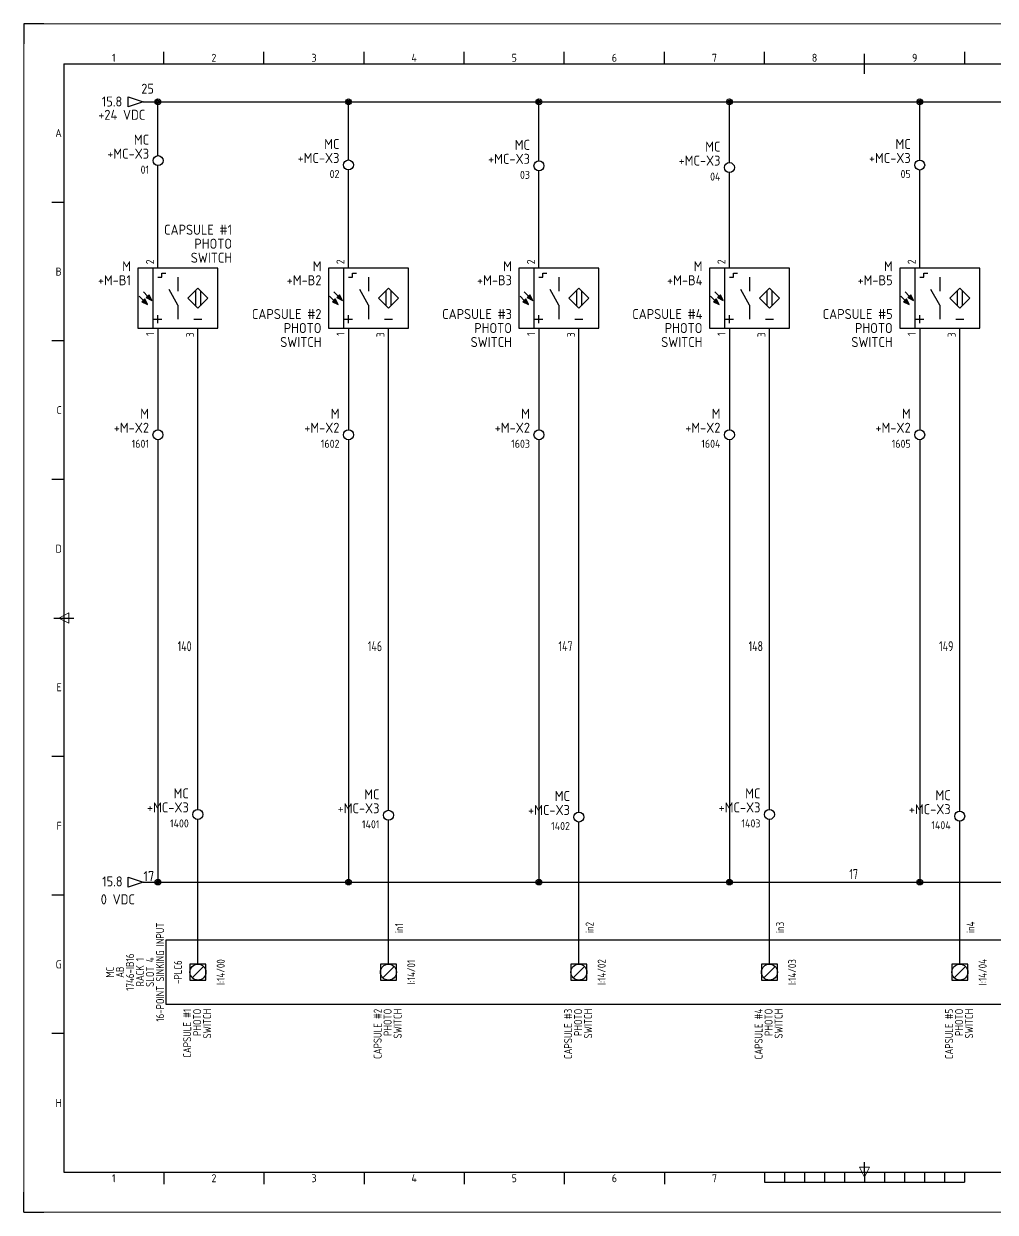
# Model space of a CAD drawing. Header units: millimetres. Extents: x 0 to 841, y 0 to 594.
# Drawn here: x 0 to 486, y 0 to 594 of the extents above; entities that cross this region are included whole.
import ezdxf
from ezdxf.enums import TextEntityAlignment as Align

# ---------------------------------------------------------------- set-up
doc = ezdxf.new("R2010")
doc.units = ezdxf.units.MM
doc.header["$LTSCALE"] = 12
for name, color, linetype in [('AE_BOR', 1, 'Continuous'), ('BLU_1.0mm^2', 5, 'Continuous'), ('DESC', 150, 'Continuous'), ('GRN_1.0mm^2', 3, 'Continuous'), ('GRN_2.5mm^2', 3, 'Continuous'), ('GRY_0.5mm^2', 9, 'Continuous'), ('LOC', 8, 'Continuous'), ('MISC', 7, 'Continuous'), ('SYMS', 7, 'Continuous'), ('TAGS', 150, 'Continuous'), ('TERMS', 123, 'Continuous'), ('WIRENO', 72, 'Continuous'), ('WIREREF_DEST', 52, 'Continuous'), ('XREF', 7, 'Continuous')]:
    doc.layers.add(name, color=color, linetype=linetype)
doc.styles.add('WD_IEC', font='isocp2.shx', dxfattribs={"width": 0.9, "height": 4, "bigfont": 'gbcbig.shx'})

# ---------------------------------------------------------------- blocks, each defined once
blk = doc.blocks.new('gb_a1')
for p, q in [((20, 574), (20, 20)), ((20, 574), (821, 574)), ((20, 20), (821, 20))]:
    blk.add_line(p, q)
at = {"layer": 'AE_BOR', "lineweight": 30}
for p, q in [((10, 594), (0, 594)), ((0, 594), (0, 584)), ((0, 0), (0, 10)), ((0, 0), (10, 0))]:
    blk.add_line(p, q, dxfattribs=at)
at = {"layer": 'AE_BOR', "color": 1, "lineweight": 15}
for p, q in [((0, 594), (841, 594)), ((0, 0), (0, 594)), ((17.5, 297), (22.5, 299.5)), ((22.5, 294.5), (17.5, 297)), ((22.5, 299.5), (22.5, 294.5)), ((420.5, 17.5), (418, 22.5)), ((418, 22.5), (423, 22.5)), ((423, 22.5), (420.5, 17.5)), ((841, 0), (0, 0))]:
    blk.add_line(p, q, dxfattribs=at)
at = {"layer": 'AE_BOR'}
for p, q in [((70.0625, 574), (70.0625, 580)), ((120.125, 574), (120.125, 580)), ((170.1875, 574), (170.1875, 580)), ((220.25, 574), (220.25, 580)), ((270.3125, 574), (270.3125, 580)), ((320.375, 574), (320.375, 580)), ((370.4375, 574), (370.4375, 580)), ((470.5625, 574), (470.5625, 580)), ((20, 504.75), (14, 504.75)), ((20, 435.5), (14, 435.5)), ((20, 366.25), (14, 366.25)), ((20, 227.75), (14, 227.75)), ((20, 158.5), (14, 158.5)), ((20, 89.25), (14, 89.25)), ((70.0625, 20), (70.0625, 14)), ((120.125, 20), (120.125, 14)), ((170.1875, 20), (170.1875, 14)), ((220.25, 20), (220.25, 14)), ((270.3125, 20), (270.3125, 14)), ((320.375, 20), (320.375, 14))]:
    blk.add_line(p, q, dxfattribs=at)
at = {"layer": 'AE_BOR', "color": 2, "lineweight": 30}
for p, q in [((420.5, 574), (420.5, 579)), ((420.5, 569), (420.5, 574)), ((15, 297), (25, 297)), ((420.5, 20), (420.5, 25)), ((370.5, 20), (370.5, 15)), ((380.5, 20), (380.5, 15)), ((390.5, 20), (390.5, 15)), ((400.5, 20), (400.5, 15)), ((410.5, 20), (410.5, 15)), ((420.5, 20), (420.5, 15)), ((430.5, 20), (430.5, 15)), ((440.5, 20), (440.5, 15)), ((450.5, 20), (450.5, 15)), ((460.5, 20), (460.5, 15)), ((470.5, 20), (470.5, 15)), ((370.5, 15), (470.5, 15))]:
    blk.add_line(p, q, dxfattribs=at)
at = {"layer": 'AE_BOR', "style": 'WD_IEC'}
for s, p in [('1', (45.03125, 575)), ('2', (95.09375, 575)), ('3', (145.15625, 575)), ('4', (195.21875, 575)), ('5', (245.28125, 575)), ('6', (295.34375, 575)), ('7', (345.40625, 575)), ('8', (395.46875, 575)), ('9', (445.53125, 575)), ('1', (45.03125, 15)), ('2', (95.09375, 15)), ('3', (145.15625, 15)), ('4', (195.21875, 15)), ('5', (245.28125, 15)), ('6', (295.34375, 15)), ('7', (345.40625, 15))]:
    blk.add_text(s, height=4, dxfattribs=at).set_placement(p, align=Align.CENTER)
for s, p in [('A', (19, 539.375)), ('B', (19, 470.125)), ('C', (19, 400.875)), ('D', (19, 331.625)), ('E', (19, 262.375)), ('F', (19, 193.125)), ('G', (19, 123.875)), ('H', (19, 54.625))]:
    blk.add_text(s, height=4, dxfattribs=at).set_placement(p, align=Align.MIDDLE_RIGHT)
blk = doc.blocks.new('PLCIO_3881')
at = {"layer": 'SYMS'}
for p, q in [((-16, 16), (-16, -16)), ((678.75, 16), (-16, 16)), ((678.75, 3.59), (678.75, 16)), ((-4, 4), (-4, -4)), ((4, 4), (-4, 4)), ((-4, 4), (-4, -4)), ((4, 4), (-4, 4)), ((-2.83, -2.83), (2.83, 2.83)), ((4, -4), (4, 4)), ((4, -4), (4, 4)), ((91.25, 4), (91.25, -4)), ((99.25, 4), (91.25, 4)), ((91.25, 4), (91.25, -4)), ((99.25, 4), (91.25, 4)), ((92.42, -2.83), (98.08, 2.83)), ((99.25, -4), (99.25, 4)), ((99.25, -4), (99.25, 4)), ((186.5, 4), (186.5, -4)), ((194.5, 4), (186.5, 4)), ((186.5, 4), (186.5, -4)), ((194.5, 4), (186.5, 4)), ((187.67, -2.83), (193.33, 2.83)), ((194.5, -4), (194.5, 4)), ((194.5, -4), (194.5, 4)), ((281.75, 4), (281.75, -4)), ((289.75, 4), (281.75, 4)), ((281.75, 4), (281.75, -4)), ((289.75, 4), (281.75, 4)), ((282.92, -2.83), (288.58, 2.83)), ((289.75, -4), (289.75, 4)), ((289.75, -4), (289.75, 4)), ((377, 4), (377, -4)), ((385, 4), (377, 4)), ((377, 4), (377, -4)), ((385, 4), (377, 4)), ((378.17, -2.83), (383.83, 2.83)), ((385, -4), (385, 4)), ((385, -4), (385, 4)), ((472.25, 4), (472.25, -4)), ((480.25, 4), (472.25, 4)), ((472.25, 4), (472.25, -4)), ((480.25, 4), (472.25, 4)), ((473.42, -2.83), (479.08, 2.83)), ((480.25, -4), (480.25, 4)), ((480.25, -4), (480.25, 4)), ((567.5, 4), (567.5, -4)), ((575.5, 4), (567.5, 4)), ((567.5, 4), (567.5, -4)), ((575.5, 4), (567.5, 4)), ((568.67, -2.83), (574.33, 2.83)), ((575.5, -4), (575.5, 4)), ((575.5, -4), (575.5, 4)), ((662.75, 4), (662.75, -4)), ((670.75, 4), (662.75, 4)), ((662.75, 4), (662.75, -4)), ((670.75, 4), (662.75, 4)), ((663.92, -2.83), (669.58, 2.83)), ((670.75, -4), (670.75, 4)), ((670.75, -4), (670.75, 4)), ((677.05, 1.89), (678.75, 3.59)), ((680.45, -1.5), (677.05, 1.89)), ((-4, -4), (4, -4)), ((-4, -4), (4, -4)), ((91.25, -4), (99.25, -4)), ((91.25, -4), (99.25, -4)), ((186.5, -4), (194.5, -4)), ((186.5, -4), (194.5, -4)), ((281.75, -4), (289.75, -4)), ((281.75, -4), (289.75, -4)), ((377, -4), (385, -4)), ((377, -4), (385, -4)), ((472.25, -4), (480.25, -4)), ((472.25, -4), (480.25, -4)), ((567.5, -4), (575.5, -4)), ((567.5, -4), (575.5, -4)), ((662.75, -4), (670.75, -4)), ((662.75, -4), (670.75, -4)), ((678.75, -3.2), (680.45, -1.5)), ((678.75, -16), (678.75, -3.2)), ((-16, -16), (678.75, -16))]:
    blk.add_line(p, q, dxfattribs=at)
for centre in [(0, 0), (95.25, 0), (190.5, 0), (285.75, 0), (381, 0), (476.25, 0), (571.5, 0), (666.75, 0)]:
    blk.add_circle(centre, 4, dxfattribs=at)
at = {"layer": 'SYMS', "style": 'WD_IEC', "width": 0.9}
for tag, p in [('TERMDESC01', (1.08, 6)), ('TERMDESC02', (96.33, 6)), ('TERMDESC03', (191.58, 6)), ('TERMDESC04', (286.83, 6)), ('TERMDESC05', (382.08, 6)), ('TERMDESC06', (477.33, 6)), ('TERMDESC07', (572.58, 6)), ('TERMDESC08', (667.83, 6))]:
    blk.add_attdef(tag, text='', height=4, rotation=90, dxfattribs=at).set_placement(p, align=Align.TOP_LEFT)
at = {"layer": 'SYMS', "style": 'WD_IEC'}
for tag, width, p in [('TERM01', 0.9, (-6, 0)), ('TERM01', 0.9, (-5, 0)), ('TERM02', 0.9, (89.25, 0)), ('TERM03', 0.9, (184.5, 0)), ('TERM04', 0.9, (279.75, 0)), ('TERM05', 0.9, (375, 0)), ('TERM06', 0.9, (470.25, 0)), ('TERM07', 0.9, (565.5, 0)), ('TERM08', 0.9, (660.75, 0)), ('INST', 0.8, (-47, 0)), ('LOC', 0.8, (-42, 0)), ('MFG', 0.8, (-37, 0)), ('CAT', 0.8, (-32, 0)), ('LINE1', 0.9, (-27, 0)), ('LINE2', 0.9, (-22, 0)), ('DESC', 0.9, (-16.95, 0)), ('TAG', 0.8, (-10.29, 0))]:
    blk.add_attdef(tag, text='', height=4, rotation=90, dxfattribs=dict(at, width=width)).set_placement(p, align=Align.CENTER)
at = {"layer": 'SYMS', "style": 'WD_IEC', "width": 0.8}
for tag, p in [('TAGA01', (6, 0)), ('TAGA02', (101.25, 0)), ('TAGA03', (196.5, 0)), ('TAGA04', (291.75, 0)), ('TAGA05', (387, 0)), ('TAGA06', (482.25, 0)), ('TAGA07', (577.5, 0)), ('TAGA08', (672.75, 0))]:
    blk.add_attdef(tag, text='', height=4, rotation=90, dxfattribs=at).set_placement(p, align=Align.TOP_CENTER)
at = {"layer": 'SYMS', "style": 'WD_IEC', "width": 0.9, "flags": 1}
for tag, p in [('X2TERM01', (0, 4)), ('X2TERM02', (95.25, 4)), ('X2TERM03', (190.5, 4)), ('X2TERM04', (285.75, 4)), ('X2TERM05', (381, 4)), ('X2TERM06', (476.25, 4)), ('X2TERM07', (571.5, 4)), ('X2TERM08', (666.75, 4))]:
    blk.add_attdef(tag, text='', height=0.64, rotation=90, dxfattribs=at).set_placement(p, align=Align.RIGHT)
at = {"layer": 'SYMS', "linetype": 'Continuous', "style": 'WD_IEC', "width": 0.9, "flags": 9}
blk.add_attdef('ASSYCODE', text='', height=0.64, rotation=90, dxfattribs=at).set_placement((-34.28, -7.36), align=Align.CENTER)
at = {"layer": 'SYMS', "style": 'WD_IEC', "width": 0.9}
for tag, p in [('DESCA01', (-3, -37)), ('DESCB01', (2, -37)), ('DESCC01', (7, -37)), ('DESCD01', (12, -37)), ('DESCE01', (17, -37)), ('DESCA02', (92.25, -37)), ('DESCB02', (97.25, -37)), ('DESCC02', (102.25, -37)), ('DESCD02', (107.25, -37)), ('DESCE02', (112.25, -37)), ('DESCA03', (187.5, -37)), ('DESCB03', (192.5, -37)), ('DESCC03', (197.5, -37)), ('DESCD03', (202.5, -37)), ('DESCE03', (207.5, -37)), ('DESCA04', (282.75, -37)), ('DESCB04', (287.75, -37)), ('DESCC04', (292.75, -37)), ('DESCD04', (297.75, -37)), ('DESCE04', (302.75, -37)), ('DESCA05', (378, -37)), ('DESCB05', (383, -37)), ('DESCC05', (388, -37)), ('DESCD05', (393, -37)), ('DESCE05', (398, -37)), ('DESCA06', (473.25, -37)), ('DESCB06', (478.25, -37)), ('DESCC06', (483.25, -37)), ('DESCD06', (488.25, -37)), ('DESCE06', (493.25, -37)), ('DESCA07', (568.5, -37)), ('DESCB07', (573.5, -37)), ('DESCC07', (578.5, -37)), ('DESCD07', (583.5, -37)), ('DESCE07', (588.5, -37)), ('DESCA08', (663.75, -37)), ('DESCB08', (668.75, -37)), ('DESCC08', (673.75, -37)), ('DESCD08', (678.75, -37)), ('DESCE08', (683.75, -37))]:
    blk.add_attdef(tag, text='', height=4, rotation=90, dxfattribs=at).set_placement(p, align=Align.RIGHT)
blk = doc.blocks.new('HA1D3')
blk.add_lwpolyline([(0, 0), (-3.75, -1.25), (-3.75, 1.25)], close=True)
at = {"style": 'WD_IEC'}
for tag, p, height, flags in [('WIRENO', (1.25, 1), 2.5, 8), ('X1TERM01', (0, 0), 0.32, 1)]:
    blk.add_attdef(tag, p, '', height=height, dxfattribs=dict(at, flags=flags))
blk.add_attdef('XREF', text='', height=2.5, dxfattribs=at).set_placement((-5, 0), align=Align.MIDDLE_RIGHT)
at = {"style": 'WD_IEC', "flags": 1}
blk.add_attdef('SIGCODE', text='', height=1, dxfattribs=at).set_placement((-2.5, 1.8), align=Align.RIGHT)
at = {"style": 'WD_IEC'}
blk.add_attdef('DESC1', text='', height=2.5, dxfattribs=at).set_placement((1.25, -1), align=Align.TOP_LEFT)
blk = doc.blocks.new('VT0002')
blk.add_circle((0, 0), 1.25)
at = {"style": 'WD_IEC'}
for tag, p in [('INST', (-2.25, 7.5)), ('LOC', (-2.25, 4))]:
    blk.add_attdef(tag, text='', height=2.5, dxfattribs=at).set_placement(p, align=Align.RIGHT)
at = {"style": 'WD_IEC', "flags": 1}
for tag, p, height in [('ASSYCODE', (2.75, 10.75), 1), ('CATDESC', (2.75, 9.25), 1), ('MFG', (2.75, 7.25), 1.5), ('CAT', (2.75, 4.75), 1.5), ('X4TERM01', (-1.25, 0), 0.32), ('X4PIN01', (-1.25, 1), 0.4), ('X4TERMDESC01', (-1.25, 0.5), 0.4), ('X2TERM01', (0, 1.25), 0.32), ('X2PIN01', (0, 2.25), 0.4), ('X2TERMDESC01', (0, 1.75), 0.4), ('X8PIN01', (0, -0.25), 0.4), ('X1TERM01', (1.25, 0), 0.32), ('X1PIN01', (1.25, 1), 0.4), ('X1TERMDESC01', (1.25, 0.5), 0.4), ('X8TERM01', (0, -1.25), 0.32), ('X8TERMDESC01', (0, -0.75), 0.4), ('STRIPSEQ', (0, -3), 0.4), ('LINKTERM', (0, -2), 0.4)]:
    blk.add_attdef(tag, p, '', height=height, dxfattribs=at)
at = {"style": 'WD_IEC', "flags": 8}
for tag, height, p in [('TAGSTRIP', 2.5, (-2.25, 0.5)), ('TERM01', 2, (-2.25, -3.25))]:
    blk.add_attdef(tag, text='', height=height, dxfattribs=at).set_placement(p, align=Align.RIGHT)
blk = doc.blocks.new('VPX11PE3R')
for p, q in [((-1.25, 7.5), (-1.25, -7.5)), ((1, 5.25), (1, 6.25)), ((1, 6.25), (2, 6.25)), ((0, 5.25), (1, 5.25)), ((5, 5.25), (5, 1.75)), ((-3.66, -0.53), (-4.72, 0.53)), ((-2.59, 0.53), (-3.66, 1.59)), ((-2.24, 0.88), (-2.95, 0.18)), ((-2.95, 0.18), (-1.53, -0.53)), ((-1.53, -0.53), (-2.24, 0.88)), ((5, -1.75), (2.81, 2.19)), ((9.38, 1.87), (9.38, -1.88)), ((10.62, 1.87), (10.62, -1.88)), ((-3.3, -0.18), (-4.01, -0.88)), ((-4.01, -0.88), (-2.59, -1.59)), ((-2.59, -1.59), (-3.3, -0.18)), ((5, -1.75), (5, -5.25)), ((-1, -5.25), (1, -5.25)), ((0, -6.25), (0, -4.25)), ((9, -5.25), (11, -5.25))]:
    blk.add_line(p, q)
for points in [[(-5, -7.5), (15, -7.5), (15, 7.5), (-5, 7.5)], [(10, 2.5), (12.5, 0), (10, -2.5), (7.5, 0)]]:
    blk.add_lwpolyline(points, close=True)
for points in [[(-2.24, 0.88), (-2.95, 0.18), (-1.53, -0.53)], [(-3.3, -0.18), (-4.01, -0.88), (-2.59, -1.59)]]:
    blk.add_solid(points)
at = {"style": 'WD_IEC'}
blk.add_attdef('TERM02', (-1, 8.5), '', height=2, rotation=90, dxfattribs=at)
for tag, p in [('INST', (-6.75, 10.25)), ('LOC', (-6.75, 6.75)), ('TAG1', (-6.75, 3.25)), ('DESC1', (-6.75, -5.2)), ('DESC2', (-6.75, -8.7)), ('DESC3', (-6.75, -12.2))]:
    blk.add_attdef(tag, text='', height=2.5, dxfattribs=at).set_placement(p, align=Align.RIGHT)
at = {"style": 'WD_IEC', "flags": 1}
for tag, p, height in [('X2TERM02', (0, 7.5), 0.32), ('MFG', (17.75, 6.5), 1.5), ('CAT', (17.75, 4), 1.5), ('ASSYCODE', (16, -4), 1), ('FAMILY', (16, -5.5), 1), ('X8TERM01', (0, -7.5), 0.32), ('X8TERM03', (10, -7.5), 0.32), ('CATDESC', (16, -7), 1)]:
    blk.add_attdef(tag, p, '', height=height, dxfattribs=at)
at = {"lineweight": 15, "style": 'WD_IEC'}
blk.add_attdef('XREF', text='', height=2.5, dxfattribs=at).set_placement((-6.75, -1.35), align=Align.RIGHT)
at = {"style": 'WD_IEC'}
for tag, p in [('TERM01', (-1, -8.5)), ('TERM03', (9, -8.5))]:
    blk.add_attdef(tag, text='', height=2, rotation=90, dxfattribs=at).set_placement(p, align=Align.RIGHT)
blk = doc.blocks.new('WD_WNH')
at = {"linetype": 'Continuous', "style": 'WD_IEC', "width": 0.8}
blk.add_attdef('WIRENO', text='', height=2.5, dxfattribs=at).set_placement((0, 0.75), align=Align.CENTER)
at = {"style": 'WD_IEC', "flags": 1}
for tag, p in [('W08USER', (0, 0.375)), ('W04USER', (0, 0.875)), ('W05USER', (0, 0.75)), ('W09USER', (0, 0.25)), ('W03USER', (0, 1)), ('W06USER', (0, 0.625)), ('W07USER', (0, 0.5)), ('W02USER', (0, 1.125)), ('W01USER', (0, 1.25)), ('W10USER', (0, 0.125))]:
    blk.add_attdef(tag, text='', height=0.08, dxfattribs=at).set_placement(p, align=Align.CENTER)
blk = doc.blocks.new('WD_WNV')
at = {"linetype": 'Continuous', "style": 'WD_IEC', "width": 0.8}
blk.add_attdef('WIRENO', text='', height=2.5, dxfattribs=at).set_placement((-1.6, 0), align=Align.MIDDLE_RIGHT)
at = {"style": 'WD_IEC', "flags": 1}
for tag, p in [('W08USER', (-1, 0.375)), ('W04USER', (-1, 0.875)), ('W05USER', (-1, 0.75)), ('W09USER', (-1, 0.25)), ('W03USER', (-1, 1)), ('W06USER', (-1, 0.625)), ('W07USER', (-1, 0.5)), ('W02USER', (-1, 1.125)), ('W01USER', (-1, 1.25)), ('W10USER', (-1, 0.125))]:
    blk.add_attdef(tag, text='', height=0.08, dxfattribs=at).set_placement(p, align=Align.CENTER)
blk = doc.blocks.new('wddot')
for radius in [0.72, 0.449, 0.223]:
    blk.add_circle((0, 0), radius)

msp = doc.modelspace()

# ---------------------------------------------------------------- linework, layer by layer
at = {"layer": 'BLU_1.0mm^2'}
for p, q in [((59.66, 555), (352.89, 555)), ((87.12, 201.33), (87.12, 441.82)), ((182.38, 200.9), (182.38, 441.82)), ((277.62, 200.03), (277.62, 441.82)), ((372.88, 201.33), (372.89, 441.82)), ((468.12, 200.44), (468.02, 441.82))]:
    msp.add_line(p, q, dxfattribs=at)
at = {"layer": 'BLU_1.0mm^2', "ltscale": 4}
for p, q in [((67.12, 528.08), (67.12, 555)), ((162.38, 525.92), (162.38, 555)), ((257.63, 525.48), (257.63, 555)), ((352.89, 555), (772.23, 555)), ((352.89, 524.62), (352.89, 555)), ((448.02, 525.9), (448.04, 555)), ((67.12, 471.82), (67.12, 523.08)), ((162.38, 471.82), (162.38, 520.92)), ((257.63, 471.82), (257.63, 520.48)), ((352.89, 471.82), (352.89, 519.62)), ((448.02, 471.82), (448.04, 520.9)), ((67.12, 441.82), (67.12, 391.09)), ((162.38, 441.82), (162.38, 391.09)), ((257.63, 441.82), (257.63, 391.09)), ((352.89, 441.82), (352.89, 391.09)), ((448.02, 441.82), (448.02, 391.09))]:
    msp.add_line(p, q, dxfattribs=at)
at = {"layer": 'GRN_1.0mm^2', "ltscale": 4}
for p, q in [((67.12, 386.09), (67.12, 165)), ((162.38, 386.09), (162.38, 165)), ((257.63, 386.09), (257.63, 165)), ((352.89, 386.09), (352.89, 165)), ((448.02, 386.09), (448.02, 165))]:
    msp.add_line(p, q, dxfattribs=at)
at = {"layer": 'GRN_2.5mm^2', "ltscale": 4}
msp.add_line((59.66, 165), (751.34, 165), dxfattribs=at)
at = {"layer": 'GRY_0.5mm^2'}
for p, q in [((87.12, 124), (87.12, 196.33)), ((372.88, 124), (372.89, 196.33)), ((182.38, 124), (182.38, 195.9)), ((277.62, 124), (277.62, 195.03)), ((468.12, 124), (468.02, 195.44))]:
    msp.add_line(p, q, dxfattribs=at)

# ---------------------------------------------------------------- block references
msp.add_blockref('gb_a1', (0, 0))
at = {"layer": 'SYMS', "ltscale": 4}
ref = msp.add_blockref('HA1D3', (59.66, 555), dxfattribs=dict(at, xscale=2, yscale=2, zscale=2))
ref.add_attrib('WIRENO', '25', (58.75, 559.03), dxfattribs={"layer": 'WIREREF_DEST', "height": 5, "style": 'WD_IEC', "flags": 8})
ref.add_attrib('DESC1', '+24 VDC', dxfattribs={"layer": 'DESC', "height": 5, "style": 'WD_IEC'}).set_placement((37.25, 551), align=Align.TOP_LEFT)
ref.add_attrib('XREF', '15.8', dxfattribs={"layer": 'XREF', "height": 5, "style": 'WD_IEC'}).set_placement((49.26, 555.14), align=Align.MIDDLE_RIGHT)
at = {"layer": 'SYMS', "xscale": 2, "yscale": 2, "zscale": 2}
for p in [(67.12, 555), (162.38, 555), (257.63, 555), (352.89, 555), (448.04, 555), (448.04, 555), (67.12, 165), (162.38, 165), (257.63, 165), (352.89, 165), (448.02, 165)]:
    msp.add_blockref('wddot', p, dxfattribs=at)
at = {"layer": 'SYMS'}
ref = msp.add_blockref('VT0002', (67.18, 525.58), dxfattribs=dict(at, xscale=2, yscale=2, zscale=2))
ref.add_attrib('TAGSTRIP', '+MC-X3', dxfattribs={"layer": 'TAGS', "height": 5, "style": 'WD_IEC', "flags": 8}).set_placement((62.68, 526.58), align=Align.RIGHT)
ref.add_attrib('LOC', 'MC', dxfattribs={"layer": 'LOC', "height": 5, "style": 'WD_IEC'}).set_placement((62.68, 533.58), align=Align.RIGHT)
ref.add_attrib('TERM01', '01', dxfattribs={"layer": 'TERMS', "height": 4, "style": 'WD_IEC', "flags": 8}).set_placement((62.68, 519.08), align=Align.RIGHT)
ref = msp.add_blockref('VT0002', (162.36, 523.42), dxfattribs=dict(at, xscale=2, yscale=2, zscale=2))
ref.add_attrib('TAGSTRIP', '+MC-X3', dxfattribs={"layer": 'TAGS', "height": 5, "style": 'WD_IEC', "flags": 8}).set_placement((157.86, 524.42), align=Align.RIGHT)
ref.add_attrib('LOC', 'MC', dxfattribs={"layer": 'LOC', "height": 5, "style": 'WD_IEC'}).set_placement((157.86, 531.42), align=Align.RIGHT)
ref.add_attrib('TERM01', '02', dxfattribs={"layer": 'TERMS', "height": 4, "style": 'WD_IEC', "flags": 8}).set_placement((157.86, 516.92), align=Align.RIGHT)
ref = msp.add_blockref('VT0002', (257.63, 522.98), dxfattribs=dict(at, xscale=2, yscale=2, zscale=2))
ref.add_attrib('TAGSTRIP', '+MC-X3', dxfattribs={"layer": 'TAGS', "height": 5, "style": 'WD_IEC', "flags": 8}).set_placement((253.13, 523.98), align=Align.RIGHT)
ref.add_attrib('LOC', 'MC', dxfattribs={"layer": 'LOC', "height": 5, "style": 'WD_IEC'}).set_placement((253.13, 530.98), align=Align.RIGHT)
ref.add_attrib('TERM01', '03', dxfattribs={"layer": 'TERMS', "height": 4, "style": 'WD_IEC', "flags": 8}).set_placement((253.13, 516.48), align=Align.RIGHT)
ref = msp.add_blockref('VT0002', (352.89, 522.12), dxfattribs=dict(at, xscale=2, yscale=2, zscale=2))
ref.add_attrib('TAGSTRIP', '+MC-X3', dxfattribs={"layer": 'TAGS', "height": 5, "style": 'WD_IEC', "flags": 8}).set_placement((348.39, 523.12), align=Align.RIGHT)
ref.add_attrib('LOC', 'MC', dxfattribs={"layer": 'LOC', "height": 5, "style": 'WD_IEC'}).set_placement((348.39, 530.12), align=Align.RIGHT)
ref.add_attrib('TERM01', '04', dxfattribs={"layer": 'TERMS', "height": 4, "style": 'WD_IEC', "flags": 8}).set_placement((348.39, 515.62), align=Align.RIGHT)
ref = msp.add_blockref('VT0002', (448.04, 523.4), dxfattribs=dict(at, xscale=2, yscale=2, zscale=2))
ref.add_attrib('TAGSTRIP', '+MC-X3', dxfattribs={"layer": 'TAGS', "height": 5, "style": 'WD_IEC', "flags": 8}).set_placement((443.54, 524.4), align=Align.RIGHT)
ref.add_attrib('LOC', 'MC', dxfattribs={"layer": 'LOC', "height": 5, "style": 'WD_IEC'}).set_placement((443.54, 531.4), align=Align.RIGHT)
ref.add_attrib('TERM01', '05', dxfattribs={"layer": 'TERMS', "height": 4, "style": 'WD_IEC', "flags": 8}).set_placement((443.54, 516.9), align=Align.RIGHT)
at = {"layer": 'SYMS', "ltscale": 4}
ref = msp.add_blockref('VPX11PE3R', (67.12, 456.82), dxfattribs=dict(at, xscale=2, yscale=2, zscale=2))
ref.add_attrib('TAG1', '+M-B1', dxfattribs={"layer": 'TAGS', "height": 5, "style": 'WD_IEC'}).set_placement((53.62, 463.32), align=Align.RIGHT)
ref.add_attrib('LOC', 'M', dxfattribs={"layer": 'LOC', "height": 5, "style": 'WD_IEC'}).set_placement((53.62, 470.32), align=Align.RIGHT)
ref.add_attrib('DESC1', 'CAPSULE #1', dxfattribs={"layer": 'DESC', "height": 5, "style": 'WD_IEC'}).set_placement((104.17, 488.57), align=Align.RIGHT)
ref.add_attrib('DESC2', 'PHOTO', dxfattribs={"layer": 'DESC', "height": 5, "style": 'WD_IEC'}).set_placement((104.17, 481.57), align=Align.RIGHT)
ref.add_attrib('DESC3', 'SWITCH', dxfattribs={"layer": 'DESC', "height": 5, "style": 'WD_IEC'}).set_placement((104.17, 474.57), align=Align.RIGHT)
ref.add_attrib('TERM01', '1', dxfattribs={"layer": 'TERMS', "height": 4, "rotation": 90, "style": 'WD_IEC'}).set_placement((65.12, 439.82), align=Align.RIGHT)
ref.add_attrib('TERM02', '2', (65.12, 473.82), dxfattribs={"layer": 'TERMS', "height": 4, "rotation": 90, "style": 'WD_IEC'})
ref.add_attrib('TERM03', '3', dxfattribs={"layer": 'TERMS', "height": 4, "rotation": 90, "style": 'WD_IEC'}).set_placement((85.12, 439.82), align=Align.RIGHT)
ref = msp.add_blockref('VPX11PE3R', (162.38, 456.82), dxfattribs=dict(at, xscale=2, yscale=2, zscale=2))
ref.add_attrib('TAG1', '+M-B2', dxfattribs={"layer": 'TAGS', "height": 5, "style": 'WD_IEC'}).set_placement((148.88, 463.32), align=Align.RIGHT)
ref.add_attrib('LOC', 'M', dxfattribs={"layer": 'LOC', "height": 5, "style": 'WD_IEC'}).set_placement((148.88, 470.32), align=Align.RIGHT)
ref.add_attrib('DESC1', 'CAPSULE #2', dxfattribs={"layer": 'DESC', "height": 5, "style": 'WD_IEC'}).set_placement((148.88, 446.42), align=Align.RIGHT)
ref.add_attrib('DESC2', 'PHOTO', dxfattribs={"layer": 'DESC', "height": 5, "style": 'WD_IEC'}).set_placement((148.88, 439.42), align=Align.RIGHT)
ref.add_attrib('DESC3', 'SWITCH', dxfattribs={"layer": 'DESC', "height": 5, "style": 'WD_IEC'}).set_placement((148.88, 432.42), align=Align.RIGHT)
ref.add_attrib('TERM01', '1', dxfattribs={"layer": 'TERMS', "height": 4, "rotation": 90, "style": 'WD_IEC'}).set_placement((160.38, 439.82), align=Align.RIGHT)
ref.add_attrib('TERM02', '2', (160.38, 473.82), dxfattribs={"layer": 'TERMS', "height": 4, "rotation": 90, "style": 'WD_IEC'})
ref.add_attrib('TERM03', '3', dxfattribs={"layer": 'TERMS', "height": 4, "rotation": 90, "style": 'WD_IEC'}).set_placement((180.38, 439.82), align=Align.RIGHT)
ref = msp.add_blockref('VPX11PE3R', (257.63, 456.82), dxfattribs=dict(at, xscale=2, yscale=2, zscale=2))
ref.add_attrib('TAG1', '+M-B3', dxfattribs={"layer": 'TAGS', "height": 5, "style": 'WD_IEC'}).set_placement((244.13, 463.32), align=Align.RIGHT)
ref.add_attrib('LOC', 'M', dxfattribs={"layer": 'LOC', "height": 5, "style": 'WD_IEC'}).set_placement((244.13, 470.32), align=Align.RIGHT)
ref.add_attrib('DESC1', 'CAPSULE #3', dxfattribs={"layer": 'DESC', "height": 5, "style": 'WD_IEC'}).set_placement((244.13, 446.42), align=Align.RIGHT)
ref.add_attrib('DESC2', 'PHOTO', dxfattribs={"layer": 'DESC', "height": 5, "style": 'WD_IEC'}).set_placement((244.13, 439.42), align=Align.RIGHT)
ref.add_attrib('DESC3', 'SWITCH', dxfattribs={"layer": 'DESC', "height": 5, "style": 'WD_IEC'}).set_placement((244.13, 432.42), align=Align.RIGHT)
ref.add_attrib('TERM01', '1', dxfattribs={"layer": 'TERMS', "height": 4, "rotation": 90, "style": 'WD_IEC'}).set_placement((255.63, 439.82), align=Align.RIGHT)
ref.add_attrib('TERM02', '2', (255.63, 473.82), dxfattribs={"layer": 'TERMS', "height": 4, "rotation": 90, "style": 'WD_IEC'})
ref.add_attrib('TERM03', '3', dxfattribs={"layer": 'TERMS', "height": 4, "rotation": 90, "style": 'WD_IEC'}).set_placement((275.63, 439.82), align=Align.RIGHT)
ref = msp.add_blockref('VPX11PE3R', (352.89, 456.82), dxfattribs=dict(at, xscale=2, yscale=2, zscale=2))
ref.add_attrib('TAG1', '+M-B4', dxfattribs={"layer": 'TAGS', "height": 5, "style": 'WD_IEC'}).set_placement((339.39, 463.32), align=Align.RIGHT)
ref.add_attrib('LOC', 'M', dxfattribs={"layer": 'LOC', "height": 5, "style": 'WD_IEC'}).set_placement((339.39, 470.32), align=Align.RIGHT)
ref.add_attrib('DESC1', 'CAPSULE #4', dxfattribs={"layer": 'DESC', "height": 5, "style": 'WD_IEC'}).set_placement((339.39, 446.42), align=Align.RIGHT)
ref.add_attrib('DESC2', 'PHOTO', dxfattribs={"layer": 'DESC', "height": 5, "style": 'WD_IEC'}).set_placement((339.39, 439.42), align=Align.RIGHT)
ref.add_attrib('DESC3', 'SWITCH', dxfattribs={"layer": 'DESC', "height": 5, "style": 'WD_IEC'}).set_placement((339.39, 432.42), align=Align.RIGHT)
ref.add_attrib('TERM01', '1', dxfattribs={"layer": 'TERMS', "height": 4, "rotation": 90, "style": 'WD_IEC'}).set_placement((350.89, 439.82), align=Align.RIGHT)
ref.add_attrib('TERM02', '2', (350.89, 473.82), dxfattribs={"layer": 'TERMS', "height": 4, "rotation": 90, "style": 'WD_IEC'})
ref.add_attrib('TERM03', '3', dxfattribs={"layer": 'TERMS', "height": 4, "rotation": 90, "style": 'WD_IEC'}).set_placement((370.89, 439.82), align=Align.RIGHT)
ref = msp.add_blockref('VPX11PE3R', (448.02, 456.82), dxfattribs=dict(at, xscale=2, yscale=2, zscale=2))
ref.add_attrib('TAG1', '+M-B5', dxfattribs={"layer": 'TAGS', "height": 5, "style": 'WD_IEC'}).set_placement((434.52, 463.32), align=Align.RIGHT)
ref.add_attrib('LOC', 'M', dxfattribs={"layer": 'LOC', "height": 5, "style": 'WD_IEC'}).set_placement((434.52, 470.32), align=Align.RIGHT)
ref.add_attrib('DESC1', 'CAPSULE #5', dxfattribs={"layer": 'DESC', "height": 5, "style": 'WD_IEC'}).set_placement((434.52, 446.42), align=Align.RIGHT)
ref.add_attrib('DESC2', 'PHOTO', dxfattribs={"layer": 'DESC', "height": 5, "style": 'WD_IEC'}).set_placement((434.52, 439.42), align=Align.RIGHT)
ref.add_attrib('DESC3', 'SWITCH', dxfattribs={"layer": 'DESC', "height": 5, "style": 'WD_IEC'}).set_placement((434.52, 432.42), align=Align.RIGHT)
ref.add_attrib('TERM01', '1', dxfattribs={"layer": 'TERMS', "height": 4, "rotation": 90, "style": 'WD_IEC'}).set_placement((446.02, 439.82), align=Align.RIGHT)
ref.add_attrib('TERM02', '2', (446.02, 473.82), dxfattribs={"layer": 'TERMS', "height": 4, "rotation": 90, "style": 'WD_IEC'})
ref.add_attrib('TERM03', '3', dxfattribs={"layer": 'TERMS', "height": 4, "rotation": 90, "style": 'WD_IEC'}).set_placement((466.02, 439.82), align=Align.RIGHT)
ref = msp.add_blockref('VT0002', (67.12, 388.59), dxfattribs=dict(at, xscale=2, yscale=2, zscale=2))
ref.add_attrib('TAGSTRIP', '+M-X2', dxfattribs={"layer": 'TAGS', "height": 5, "style": 'WD_IEC', "flags": 8}).set_placement((62.62, 389.59), align=Align.RIGHT)
ref.add_attrib('LOC', 'M', dxfattribs={"layer": 'LOC', "height": 5, "style": 'WD_IEC'}).set_placement((62.62, 396.59), align=Align.RIGHT)
ref.add_attrib('TERM01', '1601', dxfattribs={"layer": 'TERMS', "height": 4, "style": 'WD_IEC', "flags": 8}).set_placement((62.62, 382.09), align=Align.RIGHT)
ref = msp.add_blockref('VT0002', (162.38, 388.59), dxfattribs=dict(at, xscale=2, yscale=2, zscale=2))
ref.add_attrib('TAGSTRIP', '+M-X2', dxfattribs={"layer": 'TAGS', "height": 5, "style": 'WD_IEC', "flags": 8}).set_placement((157.88, 389.59), align=Align.RIGHT)
ref.add_attrib('LOC', 'M', dxfattribs={"layer": 'LOC', "height": 5, "style": 'WD_IEC'}).set_placement((157.88, 396.59), align=Align.RIGHT)
ref.add_attrib('TERM01', '1602', dxfattribs={"layer": 'TERMS', "height": 4, "style": 'WD_IEC', "flags": 8}).set_placement((157.88, 382.09), align=Align.RIGHT)
ref = msp.add_blockref('VT0002', (257.63, 388.59), dxfattribs=dict(at, xscale=2, yscale=2, zscale=2))
ref.add_attrib('TAGSTRIP', '+M-X2', dxfattribs={"layer": 'TAGS', "height": 5, "style": 'WD_IEC', "flags": 8}).set_placement((253.13, 389.59), align=Align.RIGHT)
ref.add_attrib('LOC', 'M', dxfattribs={"layer": 'LOC', "height": 5, "style": 'WD_IEC'}).set_placement((253.13, 396.59), align=Align.RIGHT)
ref.add_attrib('TERM01', '1603', dxfattribs={"layer": 'TERMS', "height": 4, "style": 'WD_IEC', "flags": 8}).set_placement((253.13, 382.09), align=Align.RIGHT)
ref = msp.add_blockref('VT0002', (352.89, 388.59), dxfattribs=dict(at, xscale=2, yscale=2, zscale=2))
ref.add_attrib('TAGSTRIP', '+M-X2', dxfattribs={"layer": 'TAGS', "height": 5, "style": 'WD_IEC', "flags": 8}).set_placement((348.39, 389.59), align=Align.RIGHT)
ref.add_attrib('LOC', 'M', dxfattribs={"layer": 'LOC', "height": 5, "style": 'WD_IEC'}).set_placement((348.39, 396.59), align=Align.RIGHT)
ref.add_attrib('TERM01', '1604', dxfattribs={"layer": 'TERMS', "height": 4, "style": 'WD_IEC', "flags": 8}).set_placement((348.39, 382.09), align=Align.RIGHT)
ref = msp.add_blockref('VT0002', (448.02, 388.59), dxfattribs=dict(at, xscale=2, yscale=2, zscale=2))
ref.add_attrib('TAGSTRIP', '+M-X2', dxfattribs={"layer": 'TAGS', "height": 5, "style": 'WD_IEC', "flags": 8}).set_placement((443.52, 389.59), align=Align.RIGHT)
ref.add_attrib('LOC', 'M', dxfattribs={"layer": 'LOC', "height": 5, "style": 'WD_IEC'}).set_placement((443.52, 396.59), align=Align.RIGHT)
ref.add_attrib('TERM01', '1605', dxfattribs={"layer": 'TERMS', "height": 4, "style": 'WD_IEC', "flags": 8}).set_placement((443.52, 382.09), align=Align.RIGHT)
at = {"layer": 'SYMS'}
ref = msp.add_blockref('VT0002', (87.04, 198.83), dxfattribs=dict(at, xscale=2, yscale=2, zscale=2))
ref.add_attrib('TAGSTRIP', '+MC-X3', dxfattribs={"layer": 'TAGS', "height": 5, "style": 'WD_IEC', "flags": 8}).set_placement((82.54, 199.83), align=Align.RIGHT)
ref.add_attrib('LOC', 'MC', dxfattribs={"layer": 'LOC', "height": 5, "style": 'WD_IEC'}).set_placement((82.54, 206.83), align=Align.RIGHT)
ref.add_attrib('TERM01', '1400', dxfattribs={"layer": 'TERMS', "height": 4, "style": 'WD_IEC', "flags": 8}).set_placement((82.54, 192.33), align=Align.RIGHT)
ref = msp.add_blockref('VT0002', (182.38, 198.4), dxfattribs=dict(at, xscale=2, yscale=2, zscale=2))
ref.add_attrib('TAGSTRIP', '+MC-X3', dxfattribs={"layer": 'TAGS', "height": 5, "style": 'WD_IEC', "flags": 8}).set_placement((177.88, 199.4), align=Align.RIGHT)
ref.add_attrib('LOC', 'MC', dxfattribs={"layer": 'LOC', "height": 5, "style": 'WD_IEC'}).set_placement((177.88, 206.4), align=Align.RIGHT)
ref.add_attrib('TERM01', '1401', dxfattribs={"layer": 'TERMS', "height": 4, "style": 'WD_IEC', "flags": 8}).set_placement((177.88, 191.9), align=Align.RIGHT)
ref = msp.add_blockref('VT0002', (277.62, 197.53), dxfattribs=dict(at, xscale=2, yscale=2, zscale=2))
ref.add_attrib('TAGSTRIP', '+MC-X3', dxfattribs={"layer": 'TAGS', "height": 5, "style": 'WD_IEC', "flags": 8}).set_placement((273.13, 198.53), align=Align.RIGHT)
ref.add_attrib('LOC', 'MC', dxfattribs={"layer": 'LOC', "height": 5, "style": 'WD_IEC'}).set_placement((273.13, 205.53), align=Align.RIGHT)
ref.add_attrib('TERM01', '1402', dxfattribs={"layer": 'TERMS', "height": 4, "style": 'WD_IEC', "flags": 8}).set_placement((273.13, 191.03), align=Align.RIGHT)
ref = msp.add_blockref('VT0002', (372.89, 198.83), dxfattribs=dict(at, xscale=2, yscale=2, zscale=2))
ref.add_attrib('TAGSTRIP', '+MC-X3', dxfattribs={"layer": 'TAGS', "height": 5, "style": 'WD_IEC', "flags": 8}).set_placement((368.39, 199.83), align=Align.RIGHT)
ref.add_attrib('LOC', 'MC', dxfattribs={"layer": 'LOC', "height": 5, "style": 'WD_IEC'}).set_placement((368.39, 206.83), align=Align.RIGHT)
ref.add_attrib('TERM01', '1403', dxfattribs={"layer": 'TERMS', "height": 4, "style": 'WD_IEC', "flags": 8}).set_placement((368.39, 192.33), align=Align.RIGHT)
ref = msp.add_blockref('VT0002', (468.02, 197.94), dxfattribs=dict(at, xscale=2, yscale=2, zscale=2))
ref.add_attrib('TAGSTRIP', '+MC-X3', dxfattribs={"layer": 'TAGS', "height": 5, "style": 'WD_IEC', "flags": 8}).set_placement((463.52, 198.94), align=Align.RIGHT)
ref.add_attrib('LOC', 'MC', dxfattribs={"layer": 'LOC', "height": 5, "style": 'WD_IEC'}).set_placement((463.52, 205.94), align=Align.RIGHT)
ref.add_attrib('TERM01', '1404', dxfattribs={"layer": 'TERMS', "height": 4, "style": 'WD_IEC', "flags": 8}).set_placement((463.52, 191.44), align=Align.RIGHT)
at = {"layer": 'SYMS', "ltscale": 4}
ref = msp.add_blockref('HA1D3', (59.66, 165), dxfattribs=dict(at, xscale=2, yscale=2, zscale=2))
ref.add_attrib('WIRENO', '17', (59.86, 165.47), dxfattribs={"layer": 'WIREREF_DEST', "height": 5, "style": 'WD_IEC', "flags": 8})
ref.add_attrib('DESC1', '0 VDC', dxfattribs={"layer": 'DESC', "height": 5, "style": 'WD_IEC'}).set_placement((38.49, 158.89), align=Align.TOP_LEFT)
ref.add_attrib('XREF', '15.8', dxfattribs={"layer": 'XREF', "height": 5, "style": 'WD_IEC'}).set_placement((49.42, 165.34), align=Align.MIDDLE_RIGHT)
at = {"layer": 'SYMS'}
ref = msp.add_blockref('PLCIO_3881', (87.12, 120), dxfattribs=at)
ref.add_attrib('TAGA01', 'I:14/00', dxfattribs={"layer": 'TAGS', "height": 4, "rotation": 90, "style": 'WD_IEC', "width": 0.9}).set_placement((96.5, 120), align=Align.TOP_CENTER)
ref.add_attrib('DESCA01', 'CAPSULE #1', dxfattribs={"layer": 'DESC', "height": 4, "rotation": 90, "style": 'WD_IEC', "width": 0.9}).set_placement((83.72, 101.7), align=Align.RIGHT)
ref.add_attrib('DESCB01', 'PHOTO', dxfattribs={"layer": 'DESC', "height": 4, "rotation": 90, "style": 'WD_IEC', "width": 0.9}).set_placement((88.72, 101.7), align=Align.RIGHT)
ref.add_attrib('LINE1', 'RACK 1', dxfattribs={"layer": 'MISC', "height": 4, "rotation": 90, "style": 'WD_IEC', "width": 0.9}).set_placement((60.12, 120), align=Align.CENTER)
ref.add_attrib('LINE2', 'SLOT 4', dxfattribs={"layer": 'MISC', "height": 4, "rotation": 90, "style": 'WD_IEC', "width": 0.9}).set_placement((65.12, 120), align=Align.CENTER)
ref.add_attrib('MFG', 'AB', dxfattribs={"layer": 'MISC', "height": 4, "rotation": 90, "style": 'WD_IEC', "width": 0.9}).set_placement((50.12, 120), align=Align.CENTER)
ref.add_attrib('LOC', 'MC', dxfattribs={"layer": 'LOC', "height": 4, "rotation": 90, "style": 'WD_IEC', "width": 0.9}).set_placement((45.12, 120), align=Align.CENTER)
ref.add_attrib('CAT', '1746-IB16', dxfattribs={"layer": 'MISC', "height": 4, "rotation": 90, "style": 'WD_IEC', "width": 0.9}).set_placement((55.12, 120), align=Align.CENTER)
ref.add_attrib('DESC', '16-POINT SINKING INPUT', dxfattribs={"layer": 'DESC', "height": 4, "rotation": 90, "style": 'WD_IEC', "width": 0.9}).set_placement((70.18, 120), align=Align.CENTER)
ref.add_attrib('TAG', '-PLC6', dxfattribs={"layer": 'TAGS', "height": 4, "rotation": 90, "style": 'WD_IEC', "width": 0.9}).set_placement((79.09, 120), align=Align.CENTER)
ref.add_attrib('DESCC01', 'SWITCH', dxfattribs={"layer": 'DESC', "height": 4, "rotation": 90, "style": 'WD_IEC', "width": 0.9}).set_placement((93.72, 101.7), align=Align.RIGHT)
ref.add_attrib('TAGA02', 'I:14/01', dxfattribs={"layer": 'TAGS', "height": 4, "rotation": 90, "style": 'WD_IEC', "width": 0.9}).set_placement((191.75, 120), align=Align.TOP_CENTER)
ref.add_attrib('DESCA02', 'CAPSULE #2', dxfattribs={"layer": 'DESC', "height": 4, "rotation": 90, "style": 'WD_IEC', "width": 0.9}).set_placement((178.97, 101.7), align=Align.RIGHT)
ref.add_attrib('DESCB02', 'PHOTO', dxfattribs={"layer": 'DESC', "height": 4, "rotation": 90, "style": 'WD_IEC', "width": 0.9}).set_placement((183.97, 101.7), align=Align.RIGHT)
ref.add_attrib('TERMDESC02', 'in1', dxfattribs={"layer": 'TERMS', "height": 4, "rotation": 90, "style": 'WD_IEC', "width": 0.9}).set_placement((185.71, 139.5), align=Align.TOP_LEFT)
ref.add_attrib('DESCC02', 'SWITCH', dxfattribs={"layer": 'DESC', "height": 4, "rotation": 90, "style": 'WD_IEC', "width": 0.9}).set_placement((188.97, 101.7), align=Align.RIGHT)
ref.add_attrib('TAGA03', 'I:14/02', dxfattribs={"layer": 'TAGS', "height": 4, "rotation": 90, "style": 'WD_IEC', "width": 0.9}).set_placement((287, 120), align=Align.TOP_CENTER)
ref.add_attrib('DESCA03', 'CAPSULE #3', dxfattribs={"layer": 'DESC', "height": 4, "rotation": 90, "style": 'WD_IEC', "width": 0.9}).set_placement((274.22, 101.7), align=Align.RIGHT)
ref.add_attrib('DESCB03', 'PHOTO', dxfattribs={"layer": 'DESC', "height": 4, "rotation": 90, "style": 'WD_IEC', "width": 0.9}).set_placement((279.22, 101.7), align=Align.RIGHT)
ref.add_attrib('TERMDESC03', 'in2', dxfattribs={"layer": 'TERMS', "height": 4, "rotation": 90, "style": 'WD_IEC', "width": 0.9}).set_placement((280.96, 139.5), align=Align.TOP_LEFT)
ref.add_attrib('DESCC03', 'SWITCH', dxfattribs={"layer": 'DESC', "height": 4, "rotation": 90, "style": 'WD_IEC', "width": 0.9}).set_placement((284.22, 101.7), align=Align.RIGHT)
ref.add_attrib('TAGA04', 'I:14/03', dxfattribs={"layer": 'TAGS', "height": 4, "rotation": 90, "style": 'WD_IEC', "width": 0.9}).set_placement((382.25, 120), align=Align.TOP_CENTER)
ref.add_attrib('DESCA04', 'CAPSULE #4', dxfattribs={"layer": 'DESC', "height": 4, "rotation": 90, "style": 'WD_IEC', "width": 0.9}).set_placement((369.47, 101.7), align=Align.RIGHT)
ref.add_attrib('DESCB04', 'PHOTO', dxfattribs={"layer": 'DESC', "height": 4, "rotation": 90, "style": 'WD_IEC', "width": 0.9}).set_placement((374.47, 101.7), align=Align.RIGHT)
ref.add_attrib('TERMDESC04', 'in3', dxfattribs={"layer": 'TERMS', "height": 4, "rotation": 90, "style": 'WD_IEC', "width": 0.9}).set_placement((376.21, 139.5), align=Align.TOP_LEFT)
ref.add_attrib('DESCC04', 'SWITCH', dxfattribs={"layer": 'DESC', "height": 4, "rotation": 90, "style": 'WD_IEC', "width": 0.9}).set_placement((379.47, 101.7), align=Align.RIGHT)
ref.add_attrib('TAGA05', 'I:14/04', dxfattribs={"layer": 'TAGS', "height": 4, "rotation": 90, "style": 'WD_IEC', "width": 0.9}).set_placement((477.5, 120), align=Align.TOP_CENTER)
ref.add_attrib('DESCA05', 'CAPSULE #5', dxfattribs={"layer": 'DESC', "height": 4, "rotation": 90, "style": 'WD_IEC', "width": 0.9}).set_placement((464.72, 101.7), align=Align.RIGHT)
ref.add_attrib('DESCB05', 'PHOTO', dxfattribs={"layer": 'DESC', "height": 4, "rotation": 90, "style": 'WD_IEC', "width": 0.9}).set_placement((469.72, 101.7), align=Align.RIGHT)
ref.add_attrib('TERMDESC05', 'in4', dxfattribs={"layer": 'TERMS', "height": 4, "rotation": 90, "style": 'WD_IEC', "width": 0.9}).set_placement((471.46, 139.5), align=Align.TOP_LEFT)
ref.add_attrib('DESCC05', 'SWITCH', dxfattribs={"layer": 'DESC', "height": 4, "rotation": 90, "style": 'WD_IEC', "width": 0.9}).set_placement((474.72, 101.7), align=Align.RIGHT)
ref.add_attrib('TAGA06', 'I:14/05', dxfattribs={"layer": 'TAGS', "height": 4, "rotation": 90, "style": 'WD_IEC', "width": 0.9}).set_placement((572.75, 120), align=Align.TOP_CENTER)
ref.add_attrib('DESCA06', 'CAPSULE #6', dxfattribs={"layer": 'DESC', "height": 4, "rotation": 90, "style": 'WD_IEC', "width": 0.9}).set_placement((559.97, 101.7), align=Align.RIGHT)
ref.add_attrib('DESCB06', 'PHOTO', dxfattribs={"layer": 'DESC', "height": 4, "rotation": 90, "style": 'WD_IEC', "width": 0.9}).set_placement((564.97, 101.7), align=Align.RIGHT)
ref.add_attrib('TERMDESC06', 'in5', dxfattribs={"layer": 'TERMS', "height": 4, "rotation": 90, "style": 'WD_IEC', "width": 0.9}).set_placement((566.71, 139.5), align=Align.TOP_LEFT)
ref.add_attrib('DESCC06', 'SWITCH', dxfattribs={"layer": 'DESC', "height": 4, "rotation": 90, "style": 'WD_IEC', "width": 0.9}).set_placement((569.97, 101.7), align=Align.RIGHT)
ref.add_attrib('TAGA07', 'I:14/06', dxfattribs={"layer": 'TAGS', "height": 4, "rotation": 90, "style": 'WD_IEC', "width": 0.9}).set_placement((668, 120), align=Align.TOP_CENTER)
ref.add_attrib('DESCA07', 'CAPSULE #7', dxfattribs={"layer": 'DESC', "height": 4, "rotation": 90, "style": 'WD_IEC', "width": 0.9}).set_placement((655.22, 103.41), align=Align.RIGHT)
ref.add_attrib('DESCB07', 'PHOTO', dxfattribs={"layer": 'DESC', "height": 4, "rotation": 90, "style": 'WD_IEC', "width": 0.9}).set_placement((660.22, 101.7), align=Align.RIGHT)
ref.add_attrib('TERMDESC07', 'in6', dxfattribs={"layer": 'TERMS', "height": 4, "rotation": 90, "style": 'WD_IEC', "width": 0.9}).set_placement((661.96, 139.5), align=Align.TOP_LEFT)
ref.add_attrib('DESCC07', 'SWITCH', dxfattribs={"layer": 'DESC', "height": 4, "rotation": 90, "style": 'WD_IEC', "width": 0.9}).set_placement((666.03, 101.51), align=Align.RIGHT)
ref.add_attrib('TAGA08', 'I:14/07', dxfattribs={"layer": 'TAGS', "height": 4, "rotation": 90, "style": 'WD_IEC', "width": 0.9}).set_placement((759.88, 120), align=Align.TOP_CENTER)
ref.add_attrib('DESCA08', 'CAPSULE #8', dxfattribs={"layer": 'DESC', "height": 4, "rotation": 90, "style": 'WD_IEC', "width": 0.9}).set_placement((751.28, 102.63), align=Align.RIGHT)
ref.add_attrib('DESCB08', 'PHOTO', dxfattribs={"layer": 'DESC', "height": 4, "rotation": 90, "style": 'WD_IEC', "width": 0.9}).set_placement((756.28, 101.51), align=Align.RIGHT)
ref.add_attrib('TERMDESC08', 'in7', dxfattribs={"layer": 'TERMS', "height": 4, "rotation": 90, "style": 'WD_IEC', "width": 0.9}).set_placement((757.21, 139.5), align=Align.TOP_LEFT)
ref.add_attrib('DESCC08', 'SWITCH', dxfattribs={"layer": 'DESC', "height": 4, "rotation": 90, "style": 'WD_IEC', "width": 0.9}).set_placement((761.28, 101.51), align=Align.RIGHT)
at = {"layer": 'WIRENO', "ltscale": 4}
ref = msp.add_blockref('WD_WNV', (87.12, 282.91), dxfattribs=dict(at, xscale=2, yscale=2, zscale=2))
ref.add_attrib('WIRENO', '140', dxfattribs={"linetype": 'Continuous', "height": 5, "style": 'WD_IEC', "width": 0.8}).set_placement((83.92, 282.91), align=Align.MIDDLE_RIGHT)
ref = msp.add_blockref('WD_WNV', (182.38, 282.91), dxfattribs=dict(at, xscale=2, yscale=2, zscale=2))
ref.add_attrib('WIRENO', '146', dxfattribs={"linetype": 'Continuous', "height": 5, "style": 'WD_IEC', "width": 0.8}).set_placement((179.18, 282.91), align=Align.MIDDLE_RIGHT)
ref = msp.add_blockref('WD_WNV', (277.62, 282.91), dxfattribs=dict(at, xscale=2, yscale=2, zscale=2))
ref.add_attrib('WIRENO', '147', dxfattribs={"linetype": 'Continuous', "height": 5, "style": 'WD_IEC', "width": 0.8}).set_placement((274.43, 282.91), align=Align.MIDDLE_RIGHT)
ref = msp.add_blockref('WD_WNV', (372.88, 282.91), dxfattribs=dict(at, xscale=2, yscale=2, zscale=2))
ref.add_attrib('WIRENO', '148', dxfattribs={"linetype": 'Continuous', "height": 5, "style": 'WD_IEC', "width": 0.8}).set_placement((369.68, 282.91), align=Align.MIDDLE_RIGHT)
ref = msp.add_blockref('WD_WNV', (468.07, 282.91), dxfattribs=dict(at, xscale=2, yscale=2, zscale=2))
ref.add_attrib('WIRENO', '149', dxfattribs={"linetype": 'Continuous', "height": 5, "style": 'WD_IEC', "width": 0.8}).set_placement((464.87, 282.91), align=Align.MIDDLE_RIGHT)
ref = msp.add_blockref('WD_WNH', (415.02, 165), dxfattribs=dict(at, xscale=2, yscale=2, zscale=2))
ref.add_attrib('WIRENO', '17', dxfattribs={"linetype": 'Continuous', "height": 5, "style": 'WD_IEC', "width": 0.8}).set_placement((415.02, 166.5), align=Align.CENTER)

doc.saveas('drawing.dxf')
